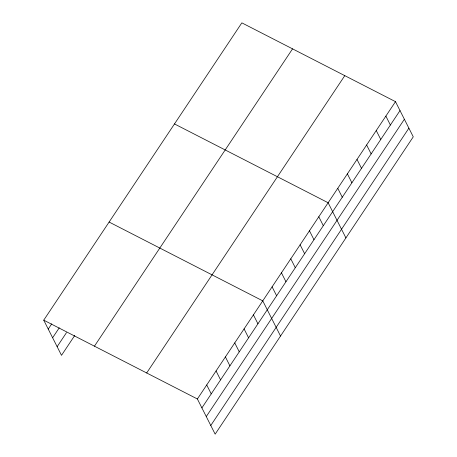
<?xml version="1.0" encoding="UTF-8"?>
<svg xmlns="http://www.w3.org/2000/svg" width="457" height="457" viewBox="0 0 457 457"><rect width="100%" height="100%" fill="white"/><g stroke="black" fill="none" stroke-linecap="round" stroke-linejoin="round"><path stroke-width="0.69" d="M43.735 320.168L241.844 22.85L395.494 101.66L413.265 136.832L215.156 434.15L197.384 398.978L43.735 320.168L61.506 355.34L74.737 335.484M48.248 329.091L51.75 323.836M52.624 337.757L59.239 327.829M57.131 346.68L66.471 332.662M94.439 346.172L292.549 48.859M146.68 372.969L344.789 75.651M197.384 398.978L395.494 101.66M201.897 407.901L400.006 110.583M206.273 416.561L404.382 119.248M210.78 425.49L408.889 128.171M174.488 123.938L328.137 202.748L345.903 237.92M109.114 222.051L262.764 300.86L280.529 336.038M385.874 116.101L390.381 125.024M376.248 130.542L380.761 139.465M366.628 144.983L371.135 153.906M357.008 159.424L361.516 168.347M347.383 173.866L351.89 182.789M337.763 188.307L342.27 197.23M318.797 216.761L323.305 225.689M309.458 230.779L313.97 239.702M300.118 244.798L304.63 253.721M290.783 258.811L295.291 267.739M281.443 272.829L285.951 281.752M272.104 286.847L276.611 295.77M253.424 314.879L257.931 323.802M244.084 328.891L248.591 337.82M234.744 342.91L239.251 351.833M225.404 356.928L229.911 365.851M216.064 370.941L220.571 379.87M206.724 384.96L211.237 393.883"/></g></svg>
